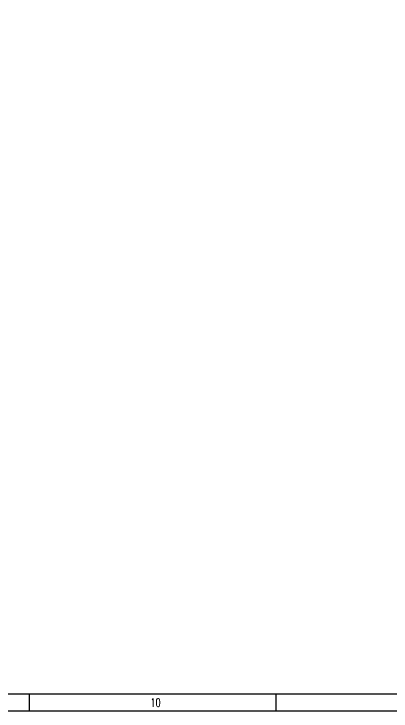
# Model space of a CAD drawing. Header units: inches. Extents: x 6 to 109360, y -14990 to 740552.
# Drawn here: x 1333.9 to 1556.7, y -2221.1 to -1809 of the extents above; entities that cross this region are included whole.
import ezdxf

# ---------------------------------------------------------------- set-up
doc = ezdxf.new("R2010")
doc.units = ezdxf.units.IN
doc.header["$MEASUREMENT"] = 0
doc.styles.add('HZ', font='txt_____.ttf', dxfattribs={"width": 0.7, "bigfont": 'HZTXT'})

msp = doc.modelspace()

# ---------------------------------------------------------------- linework, layer by layer
msp.add_lwpolyline([(31.21035, -1390.12677), (1780.13035, -1390.12677), (1780.13035, -2211.12677), (31.21035, -2211.12677)], close=True)
at = {"color": 4, "flags": 128}
for points in [[(1342.96035, -2211.12677), (1342.96035, -2221.12677)], [(1488.71035, -2211.12677), (1488.71035, -2221.12677)], [(1790.21035, -2221.12677), (6.21035, -2221.12677)]]:
    msp.add_lwpolyline(points, dxfattribs=at)

# ---------------------------------------------------------------- texts
at = {"color": 0, "style": 'HZ', "width": 0.7}
msp.add_text('10', height=5, dxfattribs=at).set_placement((1414.59148, -2218.62677))

doc.saveas('drawing.dxf')
